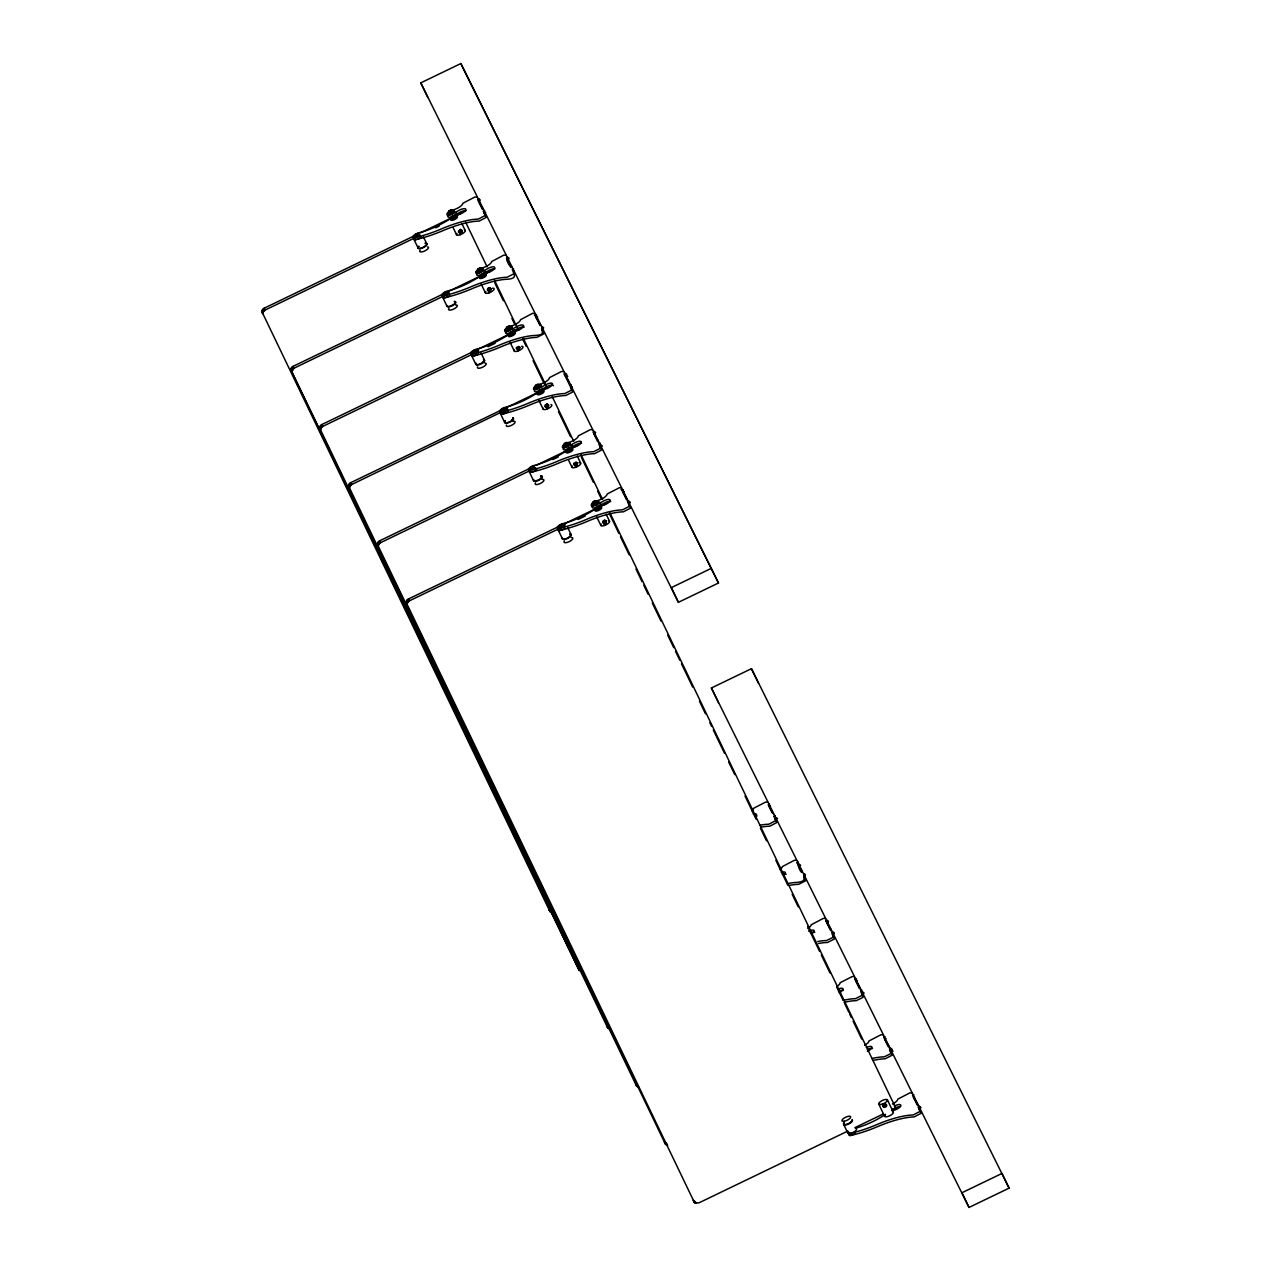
<?xml version="1.0" encoding="UTF-8"?>
<svg xmlns="http://www.w3.org/2000/svg" width="1271" height="1271" viewBox="0 0 1271 1271"><rect width="100%" height="100%" fill="white"/><g stroke="black" fill="none" stroke-linecap="round" stroke-linejoin="round"><path stroke-width="1.5" d="M552.202 912.689L549.882 911.371L261.969 311.824L264.273 308.17L416.936 234.547M414.298 238.122L265.194 310.029C262.096 310.521 263.383 317.21 261.905 311.395M581.625 970.822L579.274 970.202L577.828 967.66L290.773 369.543L293.14 366.318L490.177 271.311M443.166 296.27L294.062 368.177L291.758 371.831L578.972 969.884M610.477 1028.97L607.617 1027.667L319.704 428.12L322.008 424.466L508.384 334.591M472.034 354.434L322.929 426.325C319.831 426.818 321.118 433.506 319.641 427.692M638.805 1087.134L636.469 1085.815L348.508 485.84L350.875 482.615L547.896 387.607M506.859 412.36A4.814 1.684 -25.7 0 1 501.727 414.155A4.814 1.684 -25.7 0 1 500.853 412.376L351.797 484.473C348.699 484.966 349.986 491.655 348.508 485.84M667.672 1145.282L665.337 1143.964L377.439 544.433L379.743 540.763L528.847 468.872M529.769 470.731L380.665 542.622C377.566 543.114 378.853 549.803 377.376 543.988M847.836 1131.063L698.732 1202.954L694.427 1202.477L406.45 602.978L406.593 600.77L408.611 598.911L559.478 526.162M558.636 528.879L409.532 600.77C406.434 601.262 407.721 607.951 406.243 602.136M886.427 1105.961L886.316 1106.564A4.814 1.684 -25.7 0 1 884.695 1107.343L884.139 1107.057A12.345 2.526 29.7 0 1 883.345 1106.628L883.297 1104.499L884.934 1103.705L886.586 1105.055A12.345 2.606 -81.1 0 1 886.427 1105.961L886.237 1104.356M458.418 231.624L460.356 229.416L462.009 230.766A12.631 2.669 -81.1 0 1 461.738 232.275A4.814 1.684 -25.7 0 1 460.118 233.054L459.562 232.768A12.345 2.526 29.7 0 1 458.767 232.339L459.721 232.275L460.245 234.69M461.738 232.275L461.659 230.067M487.286 289.772L489.224 287.564L490.876 288.914A12.631 2.669 -81.1 0 1 490.606 290.424A4.814 1.684 -25.7 0 1 488.985 291.202L488.429 290.916A12.345 2.526 29.7 0 1 487.635 290.487L488.588 290.424L489.113 292.838M490.606 290.424L490.527 288.215M519.474 348.572L519.744 347.062A12.631 2.669 -81.1 0 1 519.474 348.572A4.814 1.684 -25.7 0 1 517.837 349.35L517.297 349.064A12.345 2.526 29.7 0 1 516.487 348.635A12.345 2.606 -81.1 0 0 516.709 347.841L516.852 347.285A4.814 1.684 -25.7 0 0 518.473 346.506L518.997 346.745A12.345 2.526 29.7 0 0 519.744 347.062M545.005 406.084L546.959 403.86L548.611 405.211A12.631 2.669 -81.1 0 1 548.341 406.72A4.814 1.684 -25.7 0 1 546.705 407.498L546.165 407.213A12.345 2.526 29.7 0 1 545.354 406.784L546.323 406.72L546.832 409.135M548.341 406.72L548.262 404.512M577.479 463.359A12.345 2.526 29.7 0 1 576.732 463.041L575.811 462.024L577.479 463.359A12.631 2.669 -81.1 0 1 577.193 464.868A4.814 1.684 -25.7 0 1 575.572 465.663L575.032 465.361A12.345 2.526 29.7 0 1 574.222 464.932L574.19 462.803M577.193 464.868L577.129 462.66M606.06 523.017L605.997 520.808L604.678 520.173L603.058 520.951L603.312 522.286A12.345 2.606 -81.1 0 1 603.09 523.08A12.345 2.526 29.7 0 0 603.9 523.525L604.44 523.811A4.814 1.684 -25.7 0 0 606.06 523.017A12.631 2.669 -81.1 0 0 606.346 521.507L605.997 520.808M487.587 288.358L487.842 289.693A12.345 2.606 -81.1 0 1 487.635 290.487L487.842 289.693M545.323 404.655L545.577 405.989A12.345 2.606 -81.1 0 1 545.354 406.784L545.577 405.989M884.139 1107.057L883.345 1106.628A12.345 2.606 -81.1 0 0 883.552 1105.834L883.695 1105.277A4.814 1.684 -25.7 0 0 885.315 1104.499A12.631 2.574 29.7 0 0 886.586 1105.055M458.974 231.544L458.767 232.339A12.345 2.606 -81.1 0 0 458.974 231.544L459.117 230.988A4.814 1.684 -25.7 0 0 460.738 230.21L461.262 230.448A12.345 2.526 29.7 0 0 462.009 230.766M574.444 464.137L574.222 464.932A12.345 2.606 -81.1 0 0 574.444 464.137L574.587 463.581A4.814 1.684 -25.7 0 0 576.208 462.803L576.732 463.041M883.552 1105.834L882.455 1104.07M426.357 245.017L425.118 246.256M455.225 303.165L454.716 303.769M484.092 361.314L482.853 362.553M541.796 477.562L540.54 478.754L541.78 477.515M851.872 1121.26L850.649 1122.5L851.84 1121.213M446.2 291.742L446.788 292.966L444.771 294.634L444.183 293.426A5.291 2.034 73.3 0 1 444.612 292.584A5.291 4.925 -41.9 0 1 446.2 291.742A5.291 2.892 50.2 0 1 447.376 291.758L447.948 292.966M484.172 274.997L480.978 276.681L480.406 275.457A5.291 2.034 73.3 0 1 480.819 274.615A5.291 4.925 -41.9 0 1 482.408 273.789A5.291 2.892 50.2 0 1 483.584 273.789A3.702 1.303 -25.7 0 1 485.045 275.569A3.702 1.303 -25.7 0 1 479.421 277.539A3.702 1.303 -25.7 0 1 482.456 274.282M512.451 331.938L512.61 333.987L512.022 332.78A5.275 2.018 73.3 0 1 512.451 331.938A5.291 2.892 50.2 0 0 511.276 331.938A5.291 4.925 -41.9 0 0 509.687 332.764A5.291 2.034 73.3 0 0 509.258 333.606L509.846 334.829M536.33 386.479L535.917 387.321L535.329 386.098A5.291 2.034 73.3 0 1 535.742 385.272A5.291 4.925 -41.9 0 1 537.331 384.43A5.291 2.892 50.2 0 1 538.507 384.43L539.095 385.653L536.33 386.479L535.742 385.272M541.319 390.086L541.478 392.151L540.89 390.928A5.275 2.018 73.3 0 1 541.319 390.086A5.291 2.892 50.2 0 0 540.143 390.086A5.291 4.925 -41.9 0 0 538.554 390.912A5.291 2.034 73.3 0 0 538.126 391.754A5.291 2.892 50.2 0 1 539.301 391.754A5.291 4.925 -41.9 0 1 540.89 390.928A13.552 4.75 -25.7 0 1 543.813 389.53A27.136 9.501 -25.7 0 1 546.514 388.576A4.051 1.414 -25.7 0 0 547.865 388.052A5.592 1.954 -25.7 0 0 552.488 383.81A5.592 1.954 -25.7 0 0 546.911 384.176A6.752 2.367 -25.7 0 0 545.243 385.018L539.19 388.354A4.766 1.668 -25.7 0 1 534.201 389.673A4.766 1.668 -25.7 0 1 534.535 387.337M596.242 500.742L596.401 502.792L595.829 501.568A5.275 2.018 73.3 0 1 596.242 500.742A5.291 2.892 50.2 0 0 595.066 500.726A5.291 4.925 -41.9 0 0 593.478 501.568A5.291 2.034 73.3 0 0 593.064 502.41L593.636 503.618M599.626 507.606L596.449 509.274L595.861 508.05A5.291 2.034 73.3 0 1 596.274 507.208A5.291 4.925 -41.9 0 1 597.863 506.382A5.291 2.892 50.2 0 1 599.038 506.382A5.275 2.018 73.3 0 0 598.625 507.224A5.291 4.925 -41.9 0 0 597.036 508.066A5.291 2.892 50.2 0 0 595.861 508.05M483.345 211.161L484.744 210.493M484.299 213.131L485.681 212.448M507.399 259.665L508.781 258.982M535.313 315.844L536.696 315.16M536.251 317.814L537.633 317.13M564.181 373.992L565.563 373.309L566.818 374.405M599.753 445.724L600.786 445.136M627.683 501.918L628.716 501.314M628.621 503.872L629.796 503.221M773.96 816.284L775.342 815.601M774.913 818.254L775.93 817.65M797.06 862.818L798.442 862.135M825.928 920.967L827.31 920.283L828.565 921.38M826.865 922.937L828.041 922.269M854.795 979.115L856.019 978.448M890.367 1050.847L891.591 1050.18M918.298 1107.041L919.568 1106.358M919.235 1108.995L920.617 1108.312M570.155 536.314L569.408 536.902L570.139 536.267M484.06 361.266L482.805 362.457M511.72 420.701L513.166 418.874L511.673 420.606A4.814 1.684 -25.7 0 1 505.874 422.798A4.814 1.684 -25.7 0 1 505.35 420.622M453.54 215.863L459.578 212.543A6.752 2.367 -25.7 0 1 461.246 211.685A5.592 1.954 -25.7 0 1 466.06 210.7M482.408 274.012L488.445 270.691A6.752 2.367 -25.7 0 1 490.113 269.833A5.592 1.954 -25.7 0 1 494.912 268.848M511.276 332.16L517.313 328.839A6.752 2.367 -25.7 0 1 518.981 327.982A5.592 1.954 -25.7 0 1 524.16 327.14M540.127 390.308L546.18 386.988A6.752 2.367 -25.7 0 1 547.849 386.13A5.592 1.954 -25.7 0 1 553.425 385.78M568.995 448.456L575.048 445.136A6.752 2.367 -25.7 0 1 576.716 444.278A5.592 1.954 -25.7 0 1 581.514 443.293M597.863 506.621L603.916 503.284A6.752 2.367 -25.7 0 1 605.584 502.426A5.592 1.954 -25.7 0 1 610.763 501.584M891.495 1110.076L894.53 1108.407A6.752 2.367 -25.7 0 1 896.182 1107.549A5.592 1.954 -25.7 0 1 900.504 1106.501M480.184 269.357L478.595 270.183L478.007 268.959A5.291 4.925 -41.9 0 1 479.596 268.133A5.291 2.892 50.2 0 1 480.772 268.133L481.359 269.357L479.596 268.133M513.023 333.161L510.259 333.987L509.687 332.764M538.682 386.495L537.093 387.321L536.505 386.114A5.291 2.892 50.2 0 0 535.329 386.098M504.508 409.262L502.919 410.104L502.331 408.881A5.291 4.925 -41.9 0 1 503.92 408.055A5.291 2.892 50.2 0 1 505.095 408.055L505.683 409.278L503.92 408.055M541.891 391.309L539.126 392.135L538.554 390.912M596.83 501.95L594.065 502.792L593.478 501.568M514.199 270.691C513.436 274.711 517.647 278.254 508.003 279.223A44.866 15.713 -25.7 0 0 499.122 280.192A58.688 20.543 -25.7 0 0 471.493 288.93A66.013 23.116 -25.7 0 1 444.087 297.843L443.15 295.889A4.798 1.684 -25.7 0 1 442.372 293.919A4.798 1.684 -25.7 0 1 447.567 290.995A33.856 11.852 -25.7 0 0 457.115 288.009A37.479 13.123 -25.7 0 0 466.441 284.021A40.99 14.346 -25.7 0 0 479.421 276.617A13.552 4.75 -25.7 0 1 480.676 275.855M542.113 326.869C539.778 330.333 547.308 334.638 535.917 335.417A44.866 15.713 -25.7 0 0 527.052 336.386A58.688 20.543 -25.7 0 0 499.424 345.108A66.013 23.116 -25.7 0 1 472.018 354.037A4.798 1.684 -25.7 0 1 471.239 352.067A4.798 1.684 -25.7 0 1 476.418 349.144A33.856 11.852 -25.7 0 0 485.967 346.157A37.479 13.123 -25.7 0 0 495.309 342.169A40.99 14.346 -25.7 0 0 508.289 334.766A13.552 4.75 -25.7 0 1 510.847 333.272M566.246 375.326L565.198 375.866L569.678 385.224M803.908 873.828C803.749 878.277 806.624 881.137 797.664 882.392A44.866 15.713 -25.7 0 0 788.798 883.361M914.5 1096.794L913.484 1097.35L917.265 1105.103M420.78 82.869L460.849 63.55L718.48 583.008L678.396 602.327L420.78 82.869L427.85 97.581M420.479 232.847L452.428 217.436M455.987 215.72L461.309 213.163M435.603 227.859L439.146 226.143M459.721 232.275L461.341 231.481M488.588 290.424L490.209 289.629M513.706 332.017L519.045 329.459M488.016 346.729L495.102 343.297M516.137 347.92L519.076 347.793M546.323 406.72L547.944 405.942M535.949 465.44L576.764 445.756M552.837 459.594L558.16 457.036M573.872 464.233L576.812 464.09M563.037 524.446L605.632 503.904M578.162 519.458L585.264 516.042M602.74 522.381L605.679 522.238M711.41 568.296L671.342 587.615L678.396 602.327M711.395 687.992L751.463 668.673L1009.095 1188.131L969.01 1207.45L711.395 687.992L718.465 702.704M882.995 1105.913L885.919 1105.786M854.922 1127.631L883.329 1113.936M892.21 1109.662L895.753 1107.947L609.921 512.833M594.177 431.505L593.064 432.124L598.403 441.307M482.932 208.714L477.578 199.611L478.722 198.912M511.705 266.91C509.528 268.165 503.046 253.58 509.083 258.092M540.556 325.058L535.313 315.907M569.535 383.159L564.181 374.071M627.27 499.455L621.9 490.368L623.298 489.621M628.096 501.473L627.413 501.521M773.435 813.885L768.192 804.734L769.575 803.987M802.303 872.033L797.06 862.882M831.282 930.134L825.912 921.03M860.149 988.282L854.779 979.194M889.017 1046.43L883.647 1037.343L885.045 1036.58M917.884 1104.578L912.514 1095.491L913.913 1094.744M477.165 197.084L474.909 197.005L462.851 203.281A7.451 2.606 -25.7 0 1 455.383 209.143L452.651 210.303M506.033 255.249L503.777 255.153L491.686 261.524A7.451 2.606 -25.7 0 1 484.251 267.291L480.136 269.039M534.773 313.444L532.644 313.301L520.554 319.672A7.451 2.606 -25.7 0 1 513.119 325.44L509.004 327.187M535.711 315.415L534.376 315.049M563.768 371.545L561.512 371.466L549.469 377.63A7.451 2.606 -25.7 0 1 541.986 383.588L539.238 384.748M592.508 429.741L590.38 429.614L578.305 435.874A7.451 2.606 -25.7 0 1 570.854 441.736L568.105 442.896M621.503 487.842L619.247 487.762L607.173 494.022A7.451 2.606 -25.7 0 1 599.721 499.884L595.606 501.632M622.44 489.796L620.979 489.494M767.779 802.208L765.523 802.128L753.449 808.388A7.451 2.606 -25.7 0 1 751.876 810.819M796.647 860.372L794.391 860.276L782.301 866.631A7.451 2.606 -25.7 0 1 779.981 869.618M825.515 918.52L823.258 918.425L811.168 924.795A7.451 2.606 -25.7 0 1 807.959 928.418M854.382 976.668L852.126 976.589L840.083 982.753A7.451 2.606 -25.7 0 1 836.826 986.566M883.123 1034.864L880.978 1034.737L868.919 1040.997A7.451 2.606 -25.7 0 1 864.709 1045.318M912.101 1092.965L909.845 1092.885L897.787 1099.145A7.451 2.606 -25.7 0 1 892.528 1104.054M479.803 200.834L478.547 201.485L482.329 209.238M543.337 328.744L542.05 329.396L543.734 333.908L536.87 337.371A44.866 15.713 -25.7 0 0 527.989 338.356A58.688 20.543 -25.7 0 0 500.361 347.078A66.013 23.116 -25.7 0 1 472.955 355.991L472.018 354.037M624.236 491.575L622.869 492.227L626.651 499.996M885.982 1038.55L884.616 1039.201L888.397 1046.954M513.595 268.642L512.245 269.293L513.929 273.789L507.065 277.269A44.866 15.713 -25.7 0 0 498.184 278.238A58.688 20.543 -25.7 0 0 470.556 286.96A66.013 23.116 -25.7 0 1 443.15 295.889M600.198 443.086L598.816 443.77L600.532 448.25L593.652 451.713A44.866 15.713 -25.7 0 0 584.787 452.683A58.688 20.543 -25.7 0 0 557.159 461.405A66.013 23.116 -25.7 0 1 529.753 470.334A4.798 1.684 -25.7 0 1 528.974 468.364A4.798 1.684 -25.7 0 1 534.154 465.44A33.856 11.852 -25.7 0 0 543.702 462.453A37.479 13.123 -25.7 0 0 553.028 458.481A40.99 14.346 -25.7 0 0 566.024 451.062M805.147 875.719L803.796 876.37L805.48 880.882L798.617 884.346A44.866 15.713 -25.7 0 0 789.736 885.315M861.945 990.061L860.578 990.713L862.278 995.225L855.399 998.688A44.866 15.713 -25.7 0 0 846.534 999.657A58.688 20.543 -25.7 0 0 843.086 1000.372M571.299 384.938L569.964 385.59L571.664 390.102L564.785 393.565A44.866 15.713 -25.7 0 0 555.92 394.534A58.688 20.543 -25.7 0 0 528.291 403.257A66.013 23.116 -25.7 0 1 500.885 412.185A4.798 1.684 -25.7 0 1 500.107 410.215A4.798 1.684 -25.7 0 1 505.286 407.292A33.856 11.852 -25.7 0 0 514.834 404.305A37.479 13.123 -25.7 0 0 524.176 400.317A40.99 14.346 -25.7 0 0 537.156 392.914A13.552 4.75 -25.7 0 1 539.698 391.42M595.368 433.427L594.002 434.078L597.783 441.831M770.512 805.957L769.162 806.608L772.164 812.836M857.115 980.402L855.78 981.021L859.53 988.806M507.05 329.173L508.225 329.173M538.713 392.977L539.889 392.977M567.962 443.801L566.199 442.578A5.291 4.925 -41.9 0 0 564.61 443.42A5.291 2.034 73.3 0 0 564.197 444.262L564.785 445.47M572.268 386.892L570.886 387.576L572.601 392.056L565.738 395.519A44.866 15.713 -25.7 0 0 556.857 396.504A58.688 20.543 -25.7 0 0 529.229 405.227A66.013 23.116 -25.7 0 1 501.823 414.139L500.885 412.185M834.014 933.867L832.648 934.519L834.348 939.031L827.485 942.494A44.866 15.713 -25.7 0 0 818.603 943.463M666.671 1145.092L665.75 1143.233L666.751 1143.423M550.772 910.767L551.217 912.499M636.453 1084.894L637.359 1085.212M461.262 230.448L460.356 229.416M490.876 288.914A12.345 2.526 29.7 0 1 490.129 288.596L489.224 287.564M548.611 405.211A12.345 2.526 29.7 0 1 547.865 404.893L546.959 403.86M606.346 521.507A12.345 2.526 29.7 0 1 605.6 521.189L604.678 520.173M490.129 288.596L489.605 288.358A4.814 1.684 -25.7 0 1 487.985 289.137M547.865 404.893L547.34 404.655A4.814 1.684 -25.7 0 1 545.72 405.433M605.6 521.189L605.075 520.951A4.814 1.684 -25.7 0 1 603.455 521.745M608.015 1026.936L606.68 1025.808L607.84 1028.032M517.297 349.064L517.98 350.987M575.032 465.361L575.699 467.283M603.9 523.525L604.567 525.431M834.427 933.041L833.077 931.913L831.742 932.533L833.252 937.251L826.531 940.54A44.866 15.713 -25.7 0 0 817.666 941.509M577.828 967.66L580.069 970.647M665.575 1144.329L664.415 1142.105L665.321 1143.042M694.427 1202.477L693.283 1200.253L695.539 1203.256M479.008 198.88L480.231 199.944M542.51 326.806L543.718 327.87M566.548 375.295L567.772 376.359M594.478 431.489L595.686 432.553M601.183 445.072L602.406 446.137M629.113 501.251L630.321 502.315M776.327 817.587L777.55 818.651M800.651 865.186C795.678 861.15 799.745 871.366 801.794 872.51M804.257 873.781L805.464 874.845M864.137 993.112L862.882 992.015L861.516 992.667L863.057 997.354L856.336 1000.642A44.866 15.713 -25.7 0 0 847.471 1001.627A58.688 20.543 -25.7 0 0 844.039 1002.326M892.067 1049.29L890.78 1048.21L889.43 1048.893L890.987 1053.548L884.266 1056.837A44.866 15.713 -25.7 0 0 875.401 1057.806A58.688 20.543 -25.7 0 0 871.954 1058.521M891.797 1050.196L893.005 1051.26M919.727 1106.374L920.935 1107.438M718.48 583.008L460.849 63.55M483.345 211.24L485.188 215.482L478.198 219.12A44.866 15.713 -25.7 0 0 469.317 220.09A58.688 20.543 -25.7 0 0 441.688 228.812A66.013 23.116 -25.7 0 1 414.282 237.741A4.798 1.684 -25.7 0 1 413.504 235.755A4.798 1.684 -25.7 0 1 418.699 232.847A33.856 11.852 -25.7 0 0 428.248 229.86A37.479 13.123 -25.7 0 0 437.574 225.873A40.99 14.346 -25.7 0 0 450.554 218.469A13.552 4.75 -25.7 0 1 451.809 217.706M627.667 501.981L629.51 506.223L622.52 509.862A44.866 15.713 -25.7 0 0 613.655 510.831A58.688 20.543 -25.7 0 0 586.01 519.569A66.013 23.116 -25.7 0 1 558.62 528.482A4.798 1.684 -25.7 0 1 557.826 526.512A4.798 1.684 -25.7 0 1 563.021 523.588A33.856 11.852 -25.7 0 0 572.57 520.602A37.479 13.123 -25.7 0 0 581.896 516.63A40.99 14.346 -25.7 0 0 594.892 509.21A13.552 4.75 -25.7 0 1 596.131 508.448M484.283 213.194L486.126 217.436L479.135 221.075A44.866 15.713 -25.7 0 0 470.27 222.044A58.688 20.543 -25.7 0 0 442.626 230.782A66.013 23.116 -25.7 0 1 415.22 239.695L414.282 237.741M507.383 259.729L511.18 267.387M536.251 317.877L540.048 325.535M599.753 445.803L601.58 450.029L594.606 453.668A44.866 15.713 -25.7 0 0 585.724 454.653A58.688 20.543 -25.7 0 0 558.096 463.375A66.013 23.116 -25.7 0 1 530.69 472.288A4.814 1.684 -25.7 0 1 529.467 470.906M628.621 503.952L630.448 508.193L623.457 511.816A44.866 15.713 -25.7 0 0 614.592 512.801A58.688 20.543 -25.7 0 0 586.964 521.523A66.013 23.116 -25.7 0 1 559.558 530.452A4.814 1.684 -25.7 0 1 558.589 528.688M773.96 816.363L775.787 820.605L768.796 824.228A44.866 15.713 -25.7 0 0 759.931 825.213M918.282 1107.105L920.125 1111.347L913.134 1114.985A44.866 15.713 -25.7 0 0 904.269 1115.954A58.688 20.543 -25.7 0 0 876.625 1124.692A66.013 23.116 -25.7 0 1 849.219 1133.605A4.814 1.684 -25.7 0 1 848.504 1131.555M774.897 818.317L776.74 822.559L769.749 826.198A44.866 15.713 -25.7 0 0 760.868 827.167M826.865 923L830.662 930.658M890.367 1050.926L892.194 1055.152L885.204 1058.791A44.866 15.713 -25.7 0 0 876.339 1059.776A58.688 20.543 -25.7 0 0 872.907 1060.475M919.219 1109.075L921.062 1113.317L914.071 1116.939A44.866 15.713 -25.7 0 0 905.206 1117.924A58.688 20.543 -25.7 0 0 877.578 1126.646A66.013 23.116 -25.7 0 1 850.172 1135.559L849.219 1133.605A4.814 1.684 -25.7 0 0 854.89 1131.397A4.814 1.684 -25.7 0 0 856.098 1128.584M894.832 1106.088L895.753 1107.947M264.273 308.17L265.194 310.029M293.14 366.318L294.062 368.177M322.008 424.466L322.929 426.325M350.875 482.615L351.797 484.473M379.743 540.763L380.665 542.622M408.611 598.911L409.532 600.77M263.764 308.456L264.686 310.315M292.632 366.604L293.553 368.463M321.499 424.752L322.421 426.611M350.367 482.901L351.289 484.759M379.235 541.049L380.156 542.908M408.102 599.197L409.024 601.056M263.304 308.789L264.225 310.648M292.171 366.938L293.093 368.797M321.039 425.086L321.96 426.945M349.89 483.234L350.828 485.093M378.758 541.382L379.695 543.241M407.626 599.531L408.547 601.39M262.89 309.171L263.812 311.03M291.758 367.319L292.68 369.178M320.626 425.467L321.547 427.326M349.477 483.615L350.415 485.474M378.345 541.764L379.282 543.623M407.213 599.912L408.134 601.771M262.541 309.584L263.462 311.443M291.409 367.732L292.33 369.591M320.276 425.88L321.198 427.739M349.128 484.029L350.065 485.887M377.995 542.177L378.917 544.036M406.863 600.325L407.784 602.184M262.255 310.029L263.176 311.888M291.123 368.177L292.044 370.036M319.99 426.325L320.912 428.184M348.858 484.473L349.779 486.332M377.725 542.622L378.647 544.481M406.593 600.77L407.514 602.629M262.064 310.474L262.986 312.348M290.932 368.638L291.853 370.497M319.784 426.786L320.721 428.645M348.651 484.934L349.573 486.793M377.519 543.082L378.44 544.941M406.386 601.231L407.308 603.09M261.937 310.934L262.859 312.809M290.805 369.098L291.726 370.957M319.672 427.247L320.594 429.105M348.54 485.395L349.461 487.254M377.408 543.543L378.329 545.402M406.275 601.691L407.197 603.55M290.773 369.543L291.901 372.244M666.226 1143.36L667.148 1145.235M695.094 1201.524L696.015 1203.383M636.882 1085.084L637.804 1086.943M550.772 912.308L548.961 909.512L550.105 911.736M578.353 968.327L579.274 970.202M607.22 1026.491L608.507 1028.604M637.375 1086.753L635.548 1083.956L636.707 1086.181M664.94 1142.788L666.242 1144.901M693.807 1200.936L695.11 1203.049M1009.095 1188.131L1002.025 1173.419L961.94 1192.738L969.01 1207.45M751.463 668.673L758.533 683.385M581.054 454.684L602.581 499.439M609.445 513.722L618.818 533.312M620.534 536.886L629.177 554.823M635.977 569.043L641.982 581.562M643.777 585.2L648.067 594.145M652.293 602.994L660.936 620.947M667.736 635.166L673.741 647.67M675.521 651.324L679.81 660.253M681.463 663.748L692.679 687.055M699.479 701.274L705.484 713.794M709.854 722.802L711.569 726.377M713.285 729.935L724.438 753.179M728.664 762.028L734.733 774.611M745.028 796.059L756.181 819.287M760.408 828.152L766.492 840.735M775.866 860.308L787.877 885.331M792.167 894.26L798.236 906.843M807.609 926.432L819.62 951.439M821.336 955.014L829.995 972.966M836.795 987.186L842.864 999.769M844.58 1003.343L848.869 1012.272M849.663 1013.988L851.379 1017.563M853.095 1021.137L861.738 1039.074M552.186 396.536L573.714 441.291M581.371 457.29L593.446 482.376M597.672 491.242L601.167 498.47M523.334 338.388L547.42 388.497M558.509 411.645L570.52 436.668M494.53 280.319L518.552 330.349M522.778 339.214L526.273 346.427M533.073 360.646L544.306 383.953M606.172 514.247L609.54 521.253M887.428 1099.892L893.322 1112.157M465.599 222.091L487.111 266.831M494.769 282.845L503.348 300.719M511.943 318.576L514.58 324.01M577.304 456.098L580.672 463.105M567.581 451.126L566.993 449.902A5.291 2.034 73.3 0 1 567.406 449.06A5.291 4.925 -41.9 0 1 569.011 448.234A5.291 2.892 50.2 0 1 570.171 448.234L570.758 449.457M595.066 500.726L595.654 501.95M597.863 506.382L598.45 507.606M461.85 223.505L465.218 230.512M566.199 442.578A5.291 2.892 50.2 0 1 567.374 442.578A5.275 2.018 73.3 0 0 566.961 443.42L567.549 444.643M570.171 448.234A5.275 2.018 73.3 0 0 569.758 449.076L570.345 450.299M569.011 448.234L569.583 449.441L567.994 450.284L567.406 449.06M509.639 326.282A5.275 2.018 73.3 0 0 509.226 327.124A5.291 4.925 -41.9 0 0 507.637 327.966A5.291 2.892 50.2 0 0 506.462 327.95A5.291 2.034 73.3 0 1 506.875 327.124A5.291 4.925 -41.9 0 1 508.464 326.282A5.291 2.892 50.2 0 1 509.639 326.282L510.227 327.505M597.036 508.066L597.624 509.274M537.331 384.43L537.919 385.653M540.143 390.086L540.715 391.293M596.274 507.208L596.862 508.432M509.226 327.124L509.814 328.347M564.197 444.262A5.291 2.892 50.2 0 1 565.373 444.262L565.945 445.486M566.993 449.902A5.291 2.892 50.2 0 1 568.169 449.902L568.757 451.126M508.464 326.282L509.051 327.505L507.463 328.331L506.875 327.124M511.276 331.938L511.863 333.145M564.61 443.42L565.198 444.628A3.702 1.303 -25.7 0 0 564.26 445.327M452.111 218.517L451.539 217.309A5.291 2.034 73.3 0 1 451.952 216.467A5.291 4.925 -41.9 0 1 453.54 215.625A5.291 2.892 50.2 0 1 454.716 215.641L455.304 216.848M480.772 268.133A5.275 2.018 73.3 0 0 480.359 268.975L480.946 270.199M482.408 273.789L482.996 274.997M449.314 212.877L448.727 211.653A5.291 2.034 73.3 0 1 449.14 210.811A5.291 4.925 -41.9 0 1 450.728 209.985A5.291 2.892 50.2 0 1 451.904 209.985A5.275 2.018 73.3 0 0 451.491 210.827L452.079 212.05M454.716 215.641A5.275 2.018 73.3 0 0 454.303 216.483L454.875 217.691M509.258 333.606A5.291 2.892 50.2 0 1 510.434 333.606L511.021 334.829M450.728 209.985L451.316 211.193L449.727 212.035L449.14 210.811M453.54 215.625L454.128 216.848L452.54 217.691L451.952 216.467M478.182 271.025L477.594 269.802A5.291 2.892 50.2 0 1 478.77 269.817L479.358 271.025M480.406 275.457A5.291 2.892 50.2 0 1 481.566 275.457L482.154 276.681M480.819 274.615L481.407 275.839M596.655 516.677L600.849 525.447M878.754 1104.086L884.632 1116.335M448.727 211.653A5.291 2.892 50.2 0 1 449.902 211.653L450.49 212.877M451.539 217.309A5.291 2.892 50.2 0 1 452.714 217.309L453.286 218.533M568.63 460.293L571.998 467.299M538.92 400.381L543.13 409.135M510.052 342.233L514.262 350.987M481.185 284.084L485.395 292.838M453.159 227.684L456.527 234.69M567.708 527.513L571.029 534.408M481.105 353.052L484.426 359.963M560.066 525.177L560.241 527.243L559.653 526.019A5.291 2.034 73.3 0 1 560.066 525.177A5.291 4.925 -41.9 0 1 561.655 524.351A5.291 2.892 50.2 0 1 562.831 524.351L563.418 525.574M531.373 469.094L530.785 467.871A5.291 2.034 73.3 0 1 531.199 467.029A5.291 4.925 -41.9 0 1 532.787 466.203A5.291 2.892 50.2 0 1 533.963 466.203L534.551 467.426M562.831 524.351A5.275 2.018 73.3 0 0 562.418 525.193L563.005 526.416M423.37 236.756L426.691 243.667M561.655 524.351L562.243 525.559M533.963 466.203A5.275 2.018 73.3 0 0 533.55 467.045L534.138 468.252M532.787 466.203L533.375 467.41L531.786 468.252L531.199 467.029M475.068 349.89A5.291 2.892 50.2 0 1 476.244 349.906L476.816 351.114L475.068 349.89A5.291 4.925 -41.9 0 0 473.479 350.732A5.291 2.034 73.3 0 0 473.05 351.574L473.638 352.798L473.479 350.732M503.967 408.547A3.702 1.303 -25.7 0 1 505.016 408.182A5.275 2.018 73.3 0 0 504.682 408.897L505.27 410.104M559.653 526.019A5.291 2.892 50.2 0 1 560.829 526.019L561.417 527.243M476.244 349.906A5.275 2.018 73.3 0 0 475.815 350.748L476.403 351.956M530.785 467.871A5.291 2.892 50.2 0 1 531.961 467.871L532.549 469.094M447.376 291.758A5.275 2.018 73.3 0 0 446.947 292.6L447.535 293.808L445.946 294.65L445.358 293.426A5.291 2.892 50.2 0 0 444.183 293.426M415.903 236.485L415.331 235.278A5.291 2.034 73.3 0 1 415.744 234.436A5.291 4.925 -41.9 0 1 417.333 233.594A5.291 2.892 50.2 0 1 418.509 233.61L419.096 234.817M502.506 410.946L501.918 409.723A5.291 2.892 50.2 0 1 503.094 409.723L503.681 410.946M418.509 233.61A5.275 2.018 73.3 0 0 418.095 234.436L418.667 235.659M474.576 350.637A3.702 1.303 -25.7 0 0 473.13 351.495A5.291 2.892 50.2 0 1 474.226 351.574L474.814 352.798M417.333 233.594L417.921 234.817L416.332 235.659L415.744 234.436M558.62 528.482L559.558 530.452A4.814 1.684 -25.7 0 0 565.182 528.275M444.612 292.584L445.184 293.808M529.753 470.334L530.69 472.288A4.814 1.684 -25.7 0 0 535.091 470.89M415.331 235.278A5.291 2.892 50.2 0 1 416.491 235.278L417.079 236.501M558.191 529.975L562.338 538.602M843.722 1124.501L847.868 1133.128M529.324 471.827L533.47 480.454M500.456 413.663L504.603 422.306M471.589 355.515L475.735 364.157M442.737 297.366L446.868 306.009M413.869 239.218L418.016 247.845M416.491 235.278A5.291 4.925 -41.9 0 1 418.095 234.436M420.193 235.183A3.702 1.303 -25.7 0 1 419.462 235.802M419.001 236.104A3.702 1.303 -25.7 0 1 416.936 237.105M415.061 237.486A3.702 1.303 -25.7 0 1 414.425 237.391M414.648 235.818A3.702 1.303 -25.7 0 1 417.381 234.102M424.895 243.206A4.814 1.684 -25.7 0 1 425.944 245.351A4.814 1.684 -25.7 0 1 419.811 248.306A4.814 1.684 -25.7 0 1 418.747 246.177M426.436 243.698A4.814 1.684 -25.7 0 1 425.181 246.542A4.814 1.684 -25.7 0 1 419.462 248.735A4.814 1.684 -25.7 0 1 418.937 246.558M421.368 237.121A4.814 1.684 -25.7 0 1 420.256 237.915M419.621 238.297A4.814 1.684 -25.7 0 1 415.14 239.711A4.814 1.684 -25.7 0 1 413.996 238.313M427.628 246.844A4.814 1.684 -25.7 0 1 427.247 249.386A4.814 1.684 -25.7 0 1 421.559 251.944A4.814 1.684 -25.7 0 1 420.145 250.196M453.191 210.764A3.702 1.303 -25.7 0 1 454.192 212.209A3.702 1.303 -25.7 0 1 449.902 214.577A3.702 1.303 -25.7 0 1 447.996 213.639M448.456 213.035A3.702 1.303 -25.7 0 1 449.203 212.416M449.902 211.653A5.291 4.925 -41.9 0 1 451.491 210.827M451.316 210.287A3.702 1.303 -25.7 0 1 453.604 211.574A3.702 1.303 -25.7 0 1 447.837 213.782A3.702 1.303 -25.7 0 1 450.776 210.478M456.575 212.861A4.814 1.684 -25.7 0 1 451.412 216.817A4.814 1.684 -25.7 0 1 448.059 215.705M454.525 216.769A3.702 1.303 -25.7 0 1 457.147 217.659A3.702 1.303 -25.7 0 1 451.936 220.344A3.702 1.303 -25.7 0 1 452.015 218.072M452.714 217.309A5.291 4.925 -41.9 0 1 454.303 216.483M452.54 216.642A3.702 1.303 -25.7 0 1 456.988 216.356A3.702 1.303 -25.7 0 1 451.682 219.502A3.702 1.303 -25.7 0 1 452.047 216.928M464.392 230.051A4.814 1.684 -25.7 0 1 464.026 232.593A4.814 1.684 -25.7 0 1 458.323 235.151A4.814 1.684 -25.7 0 1 456.909 233.403M449.108 212.003A4.766 1.668 -25.7 0 0 447.249 215.101A4.766 1.668 -25.7 0 0 452.587 213.909L458.64 210.573A6.752 2.367 -25.7 0 1 460.309 209.715A5.592 1.954 -25.7 0 1 465.885 209.365A5.592 1.954 -25.7 0 1 461.262 213.592A4.051 1.414 -25.7 0 1 459.911 214.132A27.136 9.501 -25.7 0 0 457.21 215.085A13.552 4.75 -25.7 0 0 453.112 216.976M449.791 211.59A4.766 1.668 -25.7 0 1 450.522 211.208M753.29 814.012A5.592 1.954 -25.7 0 1 755.339 816.538M754.942 815.823A5.592 1.954 -25.7 0 1 757.039 815.966M560.829 526.019A5.291 4.925 -41.9 0 1 562.418 525.193M564.991 525.336A3.702 1.303 -25.7 0 1 563.339 526.861M562.338 527.417A3.702 1.303 -25.7 0 1 560.257 528.132M559.796 528.212A3.702 1.303 -25.7 0 1 559.033 528.212M558.763 528.148A3.702 1.303 -25.7 0 1 558.509 527.163M558.716 526.861A3.702 1.303 -25.7 0 1 559.717 525.94M560.177 525.638A3.702 1.303 -25.7 0 1 561.178 525.082M563.704 524.288A3.702 1.303 -25.7 0 1 564.96 524.478M570.059 533.931A4.814 1.684 -25.7 0 1 567.549 537.967A4.814 1.684 -25.7 0 1 562.465 537.681M569.932 534.313A4.814 1.684 -25.7 0 1 568.296 538.062A4.814 1.684 -25.7 0 1 562.513 538.427M571.489 537.554A4.814 1.684 -25.7 0 1 571.886 539.857A4.814 1.684 -25.7 0 1 566.072 542.653A4.814 1.684 -25.7 0 1 564.467 540.938M597.926 501.489A3.702 1.303 -25.7 0 1 598.117 503.364A3.702 1.303 -25.7 0 1 593.462 505.445A3.702 1.303 -25.7 0 1 592.794 503.793M593.064 502.41A5.291 2.892 50.2 0 1 594.224 502.41A5.291 4.925 -41.9 0 1 595.829 501.568M594.574 501.473A3.702 1.303 -25.7 0 1 598.403 501.727A3.702 1.303 -25.7 0 1 592.794 504.619A3.702 1.303 -25.7 0 1 594.065 501.743M600.865 503.92A4.814 1.684 -25.7 0 1 594.955 507.796A4.814 1.684 -25.7 0 1 592.81 505.953M600.722 507.145A3.702 1.303 -25.7 0 1 600.913 509.02A3.702 1.303 -25.7 0 1 596.274 511.101A3.702 1.303 -25.7 0 1 595.591 509.449M595.94 509.131A3.702 1.303 -25.7 0 1 596.782 508.511M598.959 506.509A3.702 1.303 -25.7 0 1 600.516 508.178A3.702 1.303 -25.7 0 1 594.892 510.148A3.702 1.303 -25.7 0 1 597.91 506.875M608.269 520.76A4.814 1.684 -25.7 0 1 608.666 523.064A4.814 1.684 -25.7 0 1 602.851 525.876A4.814 1.684 -25.7 0 1 601.247 524.16M592.81 503.189A4.766 1.668 -25.7 0 0 591.746 505.922A4.766 1.668 -25.7 0 0 596.925 504.651L602.978 501.33A6.752 2.367 -25.7 0 1 604.631 500.472A5.592 1.954 -25.7 0 1 610.207 500.123A5.592 1.954 -25.7 0 1 605.584 504.349A4.051 1.414 -25.7 0 1 604.249 504.873A27.136 9.501 -25.7 0 0 601.548 505.826A13.552 4.75 -25.7 0 0 600.166 506.398M593.43 502.76A4.766 1.668 -25.7 0 1 594.129 502.347M849.219 1133.001A3.702 1.303 -25.7 0 0 849.584 1133.716A3.702 1.303 -25.7 0 0 849.648 1134.272M851.904 1134.558A5.291 2.892 50.2 0 0 853.079 1134.558A5.291 4.925 -41.9 0 0 853.747 1134.288M855.018 1133.097A5.275 2.018 73.3 0 1 854.763 1133.605M855.018 1132.969A3.702 1.303 -25.7 0 1 854.573 1133.271M851.983 1134.431A3.702 1.303 -25.7 0 1 849.775 1134.431M852.063 1119.989A4.814 1.684 -25.7 0 1 847.662 1124.406A4.814 1.684 -25.7 0 1 844.452 1122.817M852.206 1119.926A4.814 1.684 -25.7 0 1 847.249 1124.104A4.814 1.684 -25.7 0 1 843.912 1122.817M892.878 1111.791A4.814 1.684 -25.7 0 1 891.67 1114.603A4.814 1.684 -25.7 0 1 885.998 1116.828A4.814 1.684 -25.7 0 1 885.283 1114.762M894.228 1106.088A6.752 2.367 -25.7 0 1 895.245 1105.595A5.592 1.954 -25.7 0 1 900.821 1105.246A5.592 1.954 -25.7 0 1 896.198 1109.472A4.051 1.414 -25.7 0 1 894.863 1109.996A27.136 9.501 -25.7 0 0 892.163 1110.949M885.506 1114.333A40.99 14.346 -25.7 0 1 872.51 1121.753A37.479 13.123 -25.7 0 1 863.184 1125.725A33.856 11.852 -25.7 0 1 855.478 1128.251M850.172 1135.559A4.798 1.684 -25.7 0 1 849.727 1133.255M507.78 409.627A3.702 1.303 -25.7 0 1 507.669 409.882M503.936 412.392A3.702 1.303 -25.7 0 1 502.474 412.757M501.425 412.678A3.702 1.303 -25.7 0 1 501.092 412.408M503.094 409.723A5.291 4.925 -41.9 0 1 504.682 408.897M501.918 409.723A5.291 2.034 73.3 0 1 502.331 408.881M507.367 408.341A3.702 1.303 -25.7 0 1 504.603 411.121M504.063 411.343A3.702 1.303 -25.7 0 1 500.679 411.566M500.663 411.121A3.702 1.303 -25.7 0 1 501.251 410.263M501.584 409.961A3.702 1.303 -25.7 0 1 502.442 409.341M512.849 417.746A4.814 1.684 -25.7 0 1 511.593 420.606M512.658 418.048A4.814 1.684 -25.7 0 1 512.292 420.59A4.814 1.684 -25.7 0 1 506.605 423.148A4.814 1.684 -25.7 0 1 505.191 421.4M508.4 411.169A4.814 1.684 -25.7 0 1 507.955 411.566M512.944 421.321A4.814 1.684 -25.7 0 1 514.644 423.036A4.814 1.684 -25.7 0 1 509.067 426.214A4.814 1.684 -25.7 0 1 506.478 425.022M539.333 385.288A3.702 1.303 -25.7 0 1 541.017 386.368A3.702 1.303 -25.7 0 1 536.998 388.894A3.702 1.303 -25.7 0 1 534.471 388.354M537.776 385.78A3.702 1.303 -25.7 0 1 538.316 385.574M536.505 386.114A5.291 4.925 -41.9 0 1 538.094 385.272A5.275 2.018 73.3 0 1 538.507 384.43M538.92 384.446A3.702 1.303 -25.7 0 1 539.46 386.638A3.702 1.303 -25.7 0 1 534.09 387.941A3.702 1.303 -25.7 0 1 538.427 384.573M542.733 388.338A4.814 1.684 -25.7 0 1 537.474 391.436A4.814 1.684 -25.7 0 1 534.408 390.658M543.353 390.864A3.702 1.303 -25.7 0 1 542.812 393.025A3.702 1.303 -25.7 0 1 538.157 394.804A3.702 1.303 -25.7 0 1 538.205 392.834M539.063 392.215A3.702 1.303 -25.7 0 1 539.54 391.929M550.994 404.496A4.814 1.684 -25.7 0 1 548.214 408.563A4.814 1.684 -25.7 0 1 543.257 408.229M535.075 386.892A4.766 1.668 -25.7 0 1 535.695 386.448M537.125 385.669A4.766 1.668 -25.7 0 1 537.871 385.335M838.463 991.253A5.592 1.954 -25.7 0 1 843.261 990.268M838.32 988.949A5.592 1.954 -25.7 0 1 843.086 988.933A5.592 1.954 -25.7 0 1 839.257 992.794M445.358 293.426A5.291 4.925 -41.9 0 1 446.947 292.584M449.33 293.029A3.702 1.303 -25.7 0 1 444.786 295.539M444.342 295.619A3.702 1.303 -25.7 0 1 443.579 295.619M443.293 295.539A3.702 1.303 -25.7 0 1 443.086 295.428M442.944 295.253A3.702 1.303 -25.7 0 1 442.944 294.824M443.245 294.268A3.702 1.303 -25.7 0 1 444.262 293.347M444.707 293.045A3.702 1.303 -25.7 0 1 446.772 292.044M448.25 291.695A3.702 1.303 -25.7 0 1 448.997 291.695M454.287 301.322A4.814 1.684 -25.7 0 1 452.635 305.072A4.814 1.684 -25.7 0 1 446.852 305.437M454.478 301.72A4.814 1.684 -25.7 0 1 452.826 305.469A4.814 1.684 -25.7 0 1 447.042 305.818M449.712 295.666A4.814 1.684 -25.7 0 1 444.342 297.843A4.814 1.684 -25.7 0 1 443.023 296.207M455.638 304.976A4.814 1.684 -25.7 0 1 456.623 307.058A4.814 1.684 -25.7 0 1 450.76 310.045A4.814 1.684 -25.7 0 1 449.013 308.345M482.456 268.896A3.702 1.303 -25.7 0 1 482.646 270.771A3.702 1.303 -25.7 0 1 478.007 272.852A3.702 1.303 -25.7 0 1 477.324 271.2M478.77 269.817A5.291 4.925 -41.9 0 1 480.359 268.975M477.594 269.802A5.291 2.034 73.3 0 1 478.007 268.959M479.119 268.864A3.702 1.303 -25.7 0 1 482.932 269.134A3.702 1.303 -25.7 0 1 477.34 272.026A3.702 1.303 -25.7 0 1 478.595 269.134M485.395 271.311A4.814 1.684 -25.7 0 1 484.998 272.026M484.648 272.423A4.814 1.684 -25.7 0 1 478.579 275.378A4.814 1.684 -25.7 0 1 477.34 273.344M484.855 274.568A3.702 1.303 -25.7 0 1 485.776 276.109A3.702 1.303 -25.7 0 1 481.248 278.444A3.702 1.303 -25.7 0 1 479.866 277.142M480.47 276.538A3.702 1.303 -25.7 0 1 480.867 276.22M481.566 275.457A5.291 4.925 -41.9 0 1 483.171 274.631A5.275 2.018 73.3 0 1 483.584 273.789M492.417 288.183A4.814 1.684 -25.7 0 1 493.402 290.265A4.814 1.684 -25.7 0 1 487.54 293.251A4.814 1.684 -25.7 0 1 485.776 291.552M477.34 270.596A4.766 1.668 -25.7 0 0 476.275 273.313A4.766 1.668 -25.7 0 0 481.455 272.058L487.508 268.721A6.752 2.367 -25.7 0 1 489.176 267.863A5.592 1.954 -25.7 0 1 494.753 267.514A5.592 1.954 -25.7 0 1 490.129 271.74A4.051 1.414 -25.7 0 1 488.779 272.28A27.136 9.501 -25.7 0 0 486.078 273.233A13.552 4.75 -25.7 0 0 484.696 273.805M477.975 270.151A4.766 1.668 -25.7 0 1 478.659 269.738M781.379 872.383A5.592 1.954 -25.7 0 1 785.224 872.367A5.592 1.954 -25.7 0 1 783.635 875.147M782.316 874.337A5.592 1.954 -25.7 0 1 786.161 874.321M476.132 353.799A3.702 1.303 -25.7 0 1 475.608 354.037M473.606 354.609A3.702 1.303 -25.7 0 1 473.193 354.625M474.226 351.574A5.291 4.925 -41.9 0 1 475.815 350.748M475.64 350.192A3.702 1.303 -25.7 0 1 477.928 351.479M477.181 352.099A3.702 1.303 -25.7 0 1 476.244 352.703M475.735 352.957A3.702 1.303 -25.7 0 1 472.447 353.767A3.702 1.303 -25.7 0 1 472.113 352.417M483.473 359.486A4.814 1.684 -25.7 0 1 480.835 363.57A4.814 1.684 -25.7 0 1 475.942 363.109M483.663 359.884A4.814 1.684 -25.7 0 1 481.137 363.903A4.814 1.684 -25.7 0 1 476.069 363.633M478.579 353.831A4.814 1.684 -25.7 0 1 472.923 356.007A4.814 1.684 -25.7 0 1 472.24 353.942M484.902 363.109A4.814 1.684 -25.7 0 1 485.427 365.27A4.814 1.684 -25.7 0 1 479.882 368.145A4.814 1.684 -25.7 0 1 477.61 366.874M509.973 327.251A3.702 1.303 -25.7 0 1 512.006 328.411A3.702 1.303 -25.7 0 1 507.018 330.984A3.702 1.303 -25.7 0 1 506.541 329.03M507.383 328.411A3.702 1.303 -25.7 0 1 507.876 328.125M514.12 329.809A4.814 1.684 -25.7 0 1 507.765 333.479A4.814 1.684 -25.7 0 1 506.573 331.143M514.135 332.684A3.702 1.303 -25.7 0 1 514.326 334.559A3.702 1.303 -25.7 0 1 509.671 336.656A3.702 1.303 -25.7 0 1 509.004 334.988M510.434 333.606A5.291 4.925 -41.9 0 1 512.022 332.78M511.323 332.43A3.702 1.303 -25.7 0 1 514.644 332.843A3.702 1.303 -25.7 0 1 509.719 335.751A3.702 1.303 -25.7 0 1 508.94 333.844M509.337 333.526A3.702 1.303 -25.7 0 1 510.275 332.938M521.666 346.316A4.814 1.684 -25.7 0 1 522.206 348.492A4.814 1.684 -25.7 0 1 516.662 351.352A4.814 1.684 -25.7 0 1 514.39 350.081M507.526 327.886A4.766 1.668 -25.7 0 0 504.841 331.302A4.766 1.668 -25.7 0 0 510.322 330.206L516.376 326.869A6.752 2.367 -25.7 0 1 518.044 326.012A5.592 1.954 -25.7 0 1 523.62 325.662A5.592 1.954 -25.7 0 1 518.997 329.904A4.051 1.414 -25.7 0 1 517.647 330.428A27.136 9.501 -25.7 0 0 514.946 331.381A13.552 4.75 -25.7 0 0 512.181 332.589M808.642 931.135A5.592 1.954 -25.7 0 1 813.98 930.404A5.592 1.954 -25.7 0 1 811.867 933.772M810.39 932.771A5.592 1.954 -25.7 0 1 814.775 932.263M531.961 467.871A5.291 4.925 -41.9 0 1 533.55 467.045M535.663 467.776A3.702 1.303 -25.7 0 1 534.916 468.411M534.471 468.713A3.702 1.303 -25.7 0 1 532.406 469.698M530.531 470.079A3.702 1.303 -25.7 0 1 530.182 470.063M530.118 468.411A3.702 1.303 -25.7 0 1 530.452 468.109M531.802 467.204A3.702 1.303 -25.7 0 1 533.375 466.489M540.89 475.783A4.814 1.684 -25.7 0 1 539.238 479.517A4.814 1.684 -25.7 0 1 533.455 479.882M540.54 476.196A4.814 1.684 -25.7 0 1 541.811 478.118A4.814 1.684 -25.7 0 1 536.124 481.185A4.814 1.684 -25.7 0 1 533.868 479.803M536.823 469.714A4.814 1.684 -25.7 0 1 535.726 470.524M542.24 479.421A4.814 1.684 -25.7 0 1 543.225 481.502A4.814 1.684 -25.7 0 1 537.363 484.489A4.814 1.684 -25.7 0 1 535.599 482.789M568.645 443.357A3.702 1.303 -25.7 0 1 569.567 444.914A3.702 1.303 -25.7 0 1 565.039 447.249A3.702 1.303 -25.7 0 1 563.657 445.946M565.373 444.262A5.291 4.925 -41.9 0 1 566.961 443.42M566.771 442.88A3.702 1.303 -25.7 0 1 569.058 444.167A3.702 1.303 -25.7 0 1 563.291 446.375A3.702 1.303 -25.7 0 1 566.246 443.086M572.045 445.454A4.814 1.684 -25.7 0 1 566.675 449.489A4.814 1.684 -25.7 0 1 563.689 448.091M569.98 449.378A3.702 1.303 -25.7 0 1 572.824 449.886A3.702 1.303 -25.7 0 1 568.677 452.698A3.702 1.303 -25.7 0 1 566.262 451.888M568.169 449.902A5.291 4.925 -41.9 0 1 569.758 449.076M568.01 449.235A3.702 1.303 -25.7 0 1 572.458 448.965A3.702 1.303 -25.7 0 1 567.152 452.095A3.702 1.303 -25.7 0 1 567.517 449.521M579.004 462.628A4.814 1.684 -25.7 0 1 580.005 464.725A4.814 1.684 -25.7 0 1 574.127 467.696A4.814 1.684 -25.7 0 1 572.379 465.996M565.992 443.817A4.766 1.668 -25.7 0 0 562.465 447.487A4.766 1.668 -25.7 0 0 568.058 446.502L574.111 443.166A6.752 2.367 -25.7 0 1 575.763 442.324A5.592 1.954 -25.7 0 1 581.34 441.974A5.592 1.954 -25.7 0 1 576.716 446.2A4.051 1.414 -25.7 0 1 575.382 446.725A27.136 9.501 -25.7 0 0 572.681 447.678A13.552 4.75 -25.7 0 0 568.566 449.569M866.377 1047.447A5.592 1.954 -25.7 0 1 871.954 1047.097A5.592 1.954 -25.7 0 1 867.33 1051.324M867.33 1049.401A5.592 1.954 -25.7 0 1 872.494 1048.559M844.166 1121.276A4.814 1.684 -25.7 0 0 850.728 1116.939A4.814 1.684 -25.7 0 0 844.055 1118.115A4.814 1.684 -25.7 0 0 844.166 1121.276M880.946 1104.483A4.814 1.684 -25.7 0 0 887.492 1100.162A4.814 1.684 -25.7 0 0 880.835 1101.322A4.814 1.684 -25.7 0 0 880.946 1104.483M538.586 393.899A3.702 1.303 -25.7 0 0 543.623 390.578A3.702 1.303 -25.7 0 0 538.491 391.468A3.702 1.303 -25.7 0 0 538.586 393.899M506.907 330.095A3.702 1.303 -25.7 0 0 511.943 326.774A3.702 1.303 -25.7 0 0 506.827 327.68A3.702 1.303 -25.7 0 0 506.907 330.095"/></g></svg>
